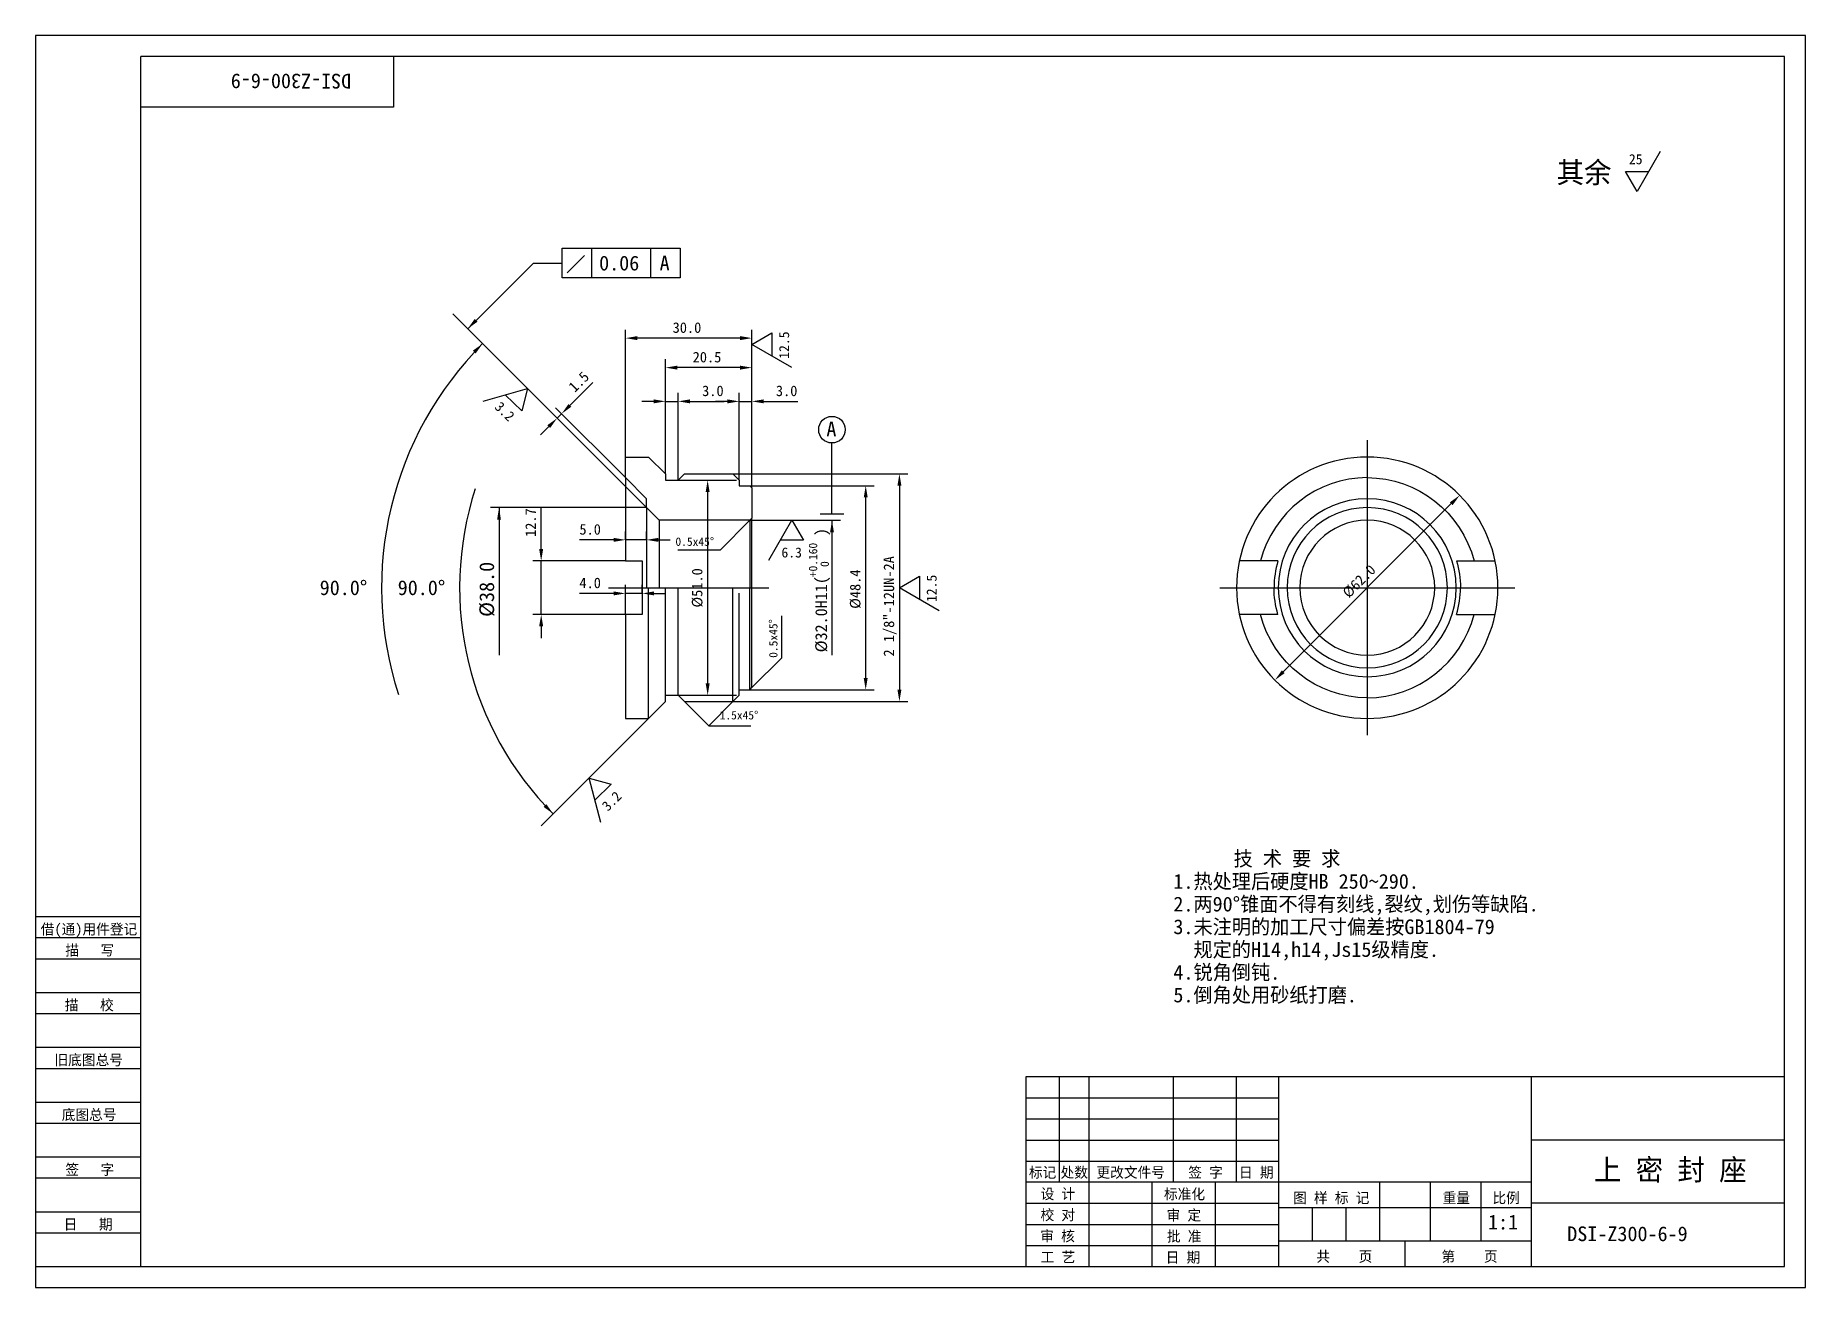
# Model space of a CAD drawing. Header units: metres. Extents: x 0 to 420, y 0 to 297.
import ezdxf

# ---------------------------------------------------------------- set-up
doc = ezdxf.new("R2010")
doc.units = ezdxf.units.M
for name, color, linetype in [('C', 6, 'Continuous'), ('D', 1, 'Continuous'), ('FL', 5, 'Continuous'), ('T', 7, 'Continuous'), ('TL', 4, 'Continuous')]:
    doc.layers.add(name, color=color, linetype=linetype)

# ---------------------------------------------------------------- blocks, each defined once
blk = doc.blocks.new('PIC7')
blk.add_lwpolyline([(3.68, 3.61), (-4.74, -4.69)])
blk = doc.blocks.new('TUKUN3')
at = {"layer": 'FL'}
for p, q in [((420, 297), (0, 297)), ((0, 297), (0, 0)), ((420, 0), (420, 297)), ((0, 78), (25, 78)), ((0, 70), (25, 70)), ((0, 65), (25, 65)), ((0, 57), (25, 57)), ((0, 52), (25, 52)), ((243, 25), (243, 50)), ((250, 5), (250, 50)), ((270, 25), (270, 50)), ((285, 25), (285, 50)), ((0, 44), (25, 44)), ((235, 45), (295, 45)), ((0, 39), (25, 39)), ((235, 40), (295, 40)), ((235, 35), (295, 35)), ((0, 31), (25, 31)), ((235, 30), (295, 30)), ((0, 26), (25, 26)), ((280, 5), (280, 25)), ((0, 18), (25, 18)), ((235, 20), (295, 20)), ((0, 13), (25, 13)), ((235, 15), (295, 15)), ((235, 10), (295, 10)), ((0, 0), (420, 0))]:
    blk.add_line(p, q, dxfattribs=at)
at = {"layer": 'TL'}
for p, q in [((415, 292), (25, 292)), ((25, 5), (25, 292)), ((85, 292), (85, 280)), ((415, 5), (415, 292)), ((85, 280), (25, 280)), ((0, 88), (25, 88)), ((0, 83), (25, 83)), ((415, 50), (235, 50)), ((235, 50), (235, 5)), ((295, 5), (295, 50)), ((355, 5), (355, 50)), ((415, 35), (355, 35)), ((355, 25), (235, 25)), ((265, 5), (265, 25)), ((319, 11), (319, 25)), ((331, 11), (331, 25)), ((343, 11), (343, 25)), ((295, 19), (355, 19)), ((303, 11), (303, 19)), ((311, 11), (311, 19)), ((415, 20), (355, 20)), ((355, 11), (295, 11)), ((325, 5), (325, 11)), ((0, 5), (415, 5))]:
    blk.add_line(p, q, dxfattribs=at)
at = {"layer": 'T'}
for s, p in [('借(通)用件登记', (1.26, 83.76)), ('描   写', (7.09, 78.76)), ('描   校', (6.98, 65.76)), ('旧底图总号', (4.52, 52.76)), ('底图总号', (6.25, 39.76)), ('签   字', (7.1, 26.76)), ('标记', (235.71, 26.07)), ('处数', (243.22, 26.07)), ('更改文件号', (251.75, 26.07)), ('签 字', (273.53, 26.07)), ('日 期', (285.57, 26.07)), ('设 计', (238.5, 20.99)), ('标准化', (267.77, 20.93)), ('图 样 标 记', (298.4, 20.04)), ('重量', (333.88, 20.04)), ('比例', (345.7, 20.04)), ('校 对', (238.48, 15.99)), ('审 定', (268.39, 15.93)), ('日   期', (6.72, 13.76)), ('审 核', (238.41, 10.99)), ('批 准', (268.46, 10.93)), ('工 艺', (238.52, 5.99)), ('日 期', (268.18, 5.93)), ('共    页', (303.91, 6.13)), ('第    页', (333.62, 6.13))]:
    blk.add_text(s, height=2.5, dxfattribs=at).set_placement(p)

msp = doc.modelspace()

# ---------------------------------------------------------------- linework, layer by layer
at = {"layer": 'C'}
for p, q in [((316, 201), (316, 131)), ((136, 166), (174, 166)), ((281, 166), (351, 166))]:
    msp.add_line(p, q, dxfattribs=at)
at = {"layer": 'D'}
for p, q in [((385.46, 269.46), (380, 260)), ((380, 260), (377.27, 264.73)), ((377.27, 264.73), (382.73, 264.73)), ((125, 239.5), (125, 246.5)), ((125, 246.5), (153, 246.5)), ((132, 239.5), (132, 246.5)), ((146, 239.5), (146, 246.5)), ((153, 246.5), (153, 239.5)), ((102.57, 227.43), (118.15, 243)), ((118.15, 243), (125, 243)), ((153, 239.5), (125, 239.5)), ((145, 185), (99.04, 230.96)), ((140, 197), (140, 227.2)), ((170, 189.7), (170, 227.2)), ((167.2, 225.2), (142.8, 225.2)), ((170, 223.7), (174.73, 226.43)), ((179.46, 218.24), (170, 223.7)), ((174.73, 226.43), (174.73, 220.97)), ((149.5, 192.99), (149.5, 220.2)), ((170, 189.7), (170, 220.2)), ((128.81, 211.23), (132.24, 214.66)), ((167.2, 218.2), (152.3, 218.2)), ((106.21, 210.27), (116.72, 213.28)), ((115.39, 207.98), (111.46, 211.78)), ((116.72, 213.28), (115.39, 207.98)), ((126.83, 209.25), (128.81, 211.23)), ((146.7, 210.2), (143.9, 210.2)), ((149.5, 192.99), (149.5, 212.2)), ((149.5, 210.2), (152.5, 210.2)), ((152.5, 191.49), (152.5, 212.2)), ((155.3, 210.2), (158.1, 210.2)), ((158.1, 210.2), (163.43, 210.2)), ((164.2, 210.2), (161.4, 210.2)), ((167, 191.49), (167, 212.2)), ((167, 210.2), (170, 210.2)), ((170, 189.7), (170, 212.2)), ((172.8, 210.2), (175.6, 210.2)), ((175.6, 210.2), (180.93, 210.2)), ((140, 192.12), (123.43, 208.69)), ((123.79, 206.21), (124.85, 207.27)), ((121.81, 204.23), (119.83, 202.25)), ((152.5, 191.5), (161.5, 191.5)), ((165.5, 192.99), (207, 192.99)), ((169.5, 190.2), (199, 190.2)), ((205, 190.19), (205, 141.81)), ((145, 185), (108, 185)), ((110, 185), (110, 150)), ((120, 177.95), (120, 185.18)), ((159.5, 188.7), (159.5, 143.3)), ((197, 144.6), (197, 187.4)), ((335.94, 185.94), (296.06, 146.06)), ((169.5, 182), (162.43, 174.93)), ((169.5, 182), (191, 182)), ((174.04, 172.54), (179.5, 182)), ((179.5, 182), (182.23, 177.27)), ((189, 182), (189, 150)), ((120, 175.15), (120, 177.95)), ((134.4, 177.35), (129.07, 177.35)), ((137.2, 177.35), (134.4, 177.35)), ((140, 177.35), (140, 179.35)), ((145, 177.35), (140, 177.35)), ((145, 177.35), (145, 179.35)), ((147.8, 177.35), (150.6, 177.35)), ((182.23, 177.27), (176.77, 177.27)), ((140, 172.35), (118, 172.35)), ((120, 159.65), (120, 172.35)), ((162.43, 174.93), (152.43, 174.93)), ((205, 166), (209.73, 168.73)), ((209.73, 168.73), (209.73, 163.27)), ((134.4, 164.65), (129.07, 164.65)), ((137.2, 164.65), (134.4, 164.65)), ((140, 159.65), (140, 166.65)), ((144, 164.65), (140, 164.65)), ((144, 164.65), (144, 166.65)), ((146.8, 164.65), (149.6, 164.65)), ((214.46, 160.54), (205, 166)), ((140, 159.65), (118, 159.65)), ((120, 156.85), (120, 154.05)), ((177.07, 149.37), (177.07, 159.37)), ((170, 142.3), (177.07, 149.37)), ((152.5, 140.5), (161.5, 140.5)), ((154, 139.01), (159.75, 133.26)), ((165.5, 139.01), (159.75, 133.26)), ((165.5, 139.01), (207, 139.01)), ((169.5, 141.8), (199, 141.8)), ((145.49, 135), (120.03, 109.54)), ((159.75, 133.26), (169.75, 133.26)), ((134.17, 110.3), (131.35, 120.86)), ((131.35, 120.86), (136.62, 119.44)), ((136.62, 119.44), (132.76, 115.58))]:
    msp.add_line(p, q, dxfattribs=at)
for points in [[(189, 183.5), (189, 200.34)], [(186.2, 183.5), (191.8, 183.5)]]:
    msp.add_lwpolyline(points, dxfattribs=at)
msp.add_circle((189, 203.49), 3.15, dxfattribs=at)
for centre, radius, start, end in [((164, 166), 81.87, 135, 198), ((176.49, 166), 75.84, 162, 225)]:
    msp.add_arc(centre, radius, start, end, dxfattribs=at)
for points in [[(104.22, 229.74), (104.88, 229.08), (102.57, 227.43)], [(104.46, 221.58), (103.8, 222.24), (106.11, 223.89)], [(142.8, 225.67), (142.8, 224.73), (140, 225.2)], [(167.2, 225.67), (167.2, 224.73), (170, 225.2)], [(152.3, 218.67), (152.3, 217.73), (149.5, 218.2)], [(167.2, 218.67), (167.2, 217.73), (170, 218.2)], [(146.7, 210.67), (146.7, 209.73), (149.5, 210.2)], [(155.3, 210.67), (155.3, 209.73), (152.5, 210.2)], [(164.2, 210.67), (164.2, 209.73), (167, 210.2)], [(172.8, 210.67), (172.8, 209.73), (170, 210.2)], [(121.48, 204.56), (122.14, 203.9), (123.79, 206.21)], [(126.5, 209.58), (127.16, 208.92), (124.85, 207.27)], [(159.03, 188.7), (159.97, 188.7), (159.5, 191.5)], [(196.53, 187.4), (197.47, 187.4), (197, 190.2)], [(204.53, 190.19), (205.47, 190.19), (205, 192.99)], [(110.46, 182.12), (110, 185), (109.54, 182.12)], [(336.27, 185.61), (335.61, 186.27), (337.92, 187.92)], [(189.46, 179.12), (189, 182), (188.54, 179.12)], [(137.2, 177.82), (137.2, 176.88), (140, 177.35)], [(147.8, 177.82), (147.8, 176.88), (145, 177.35)], [(119.53, 175.15), (120.47, 175.15), (120, 172.35)], [(137.2, 165.12), (137.2, 164.18), (140, 164.65)], [(146.8, 165.12), (146.8, 164.18), (144, 164.65)], [(119.53, 156.85), (120.47, 156.85), (120, 159.65)], [(159.03, 143.3), (159.97, 143.3), (159.5, 140.5)], [(196.53, 144.6), (197.47, 144.6), (197, 141.8)], [(296.39, 145.73), (295.73, 146.39), (294.08, 144.08)], [(204.53, 141.81), (205.47, 141.81), (205, 139.01)], [(121.21, 114.68), (120.55, 114.02), (122.86, 112.37)]]:
    msp.add_solid(points, dxfattribs=at)
at = {"layer": 'FL'}
for points in [[(154, 191.49), (166.37, 191.49)], [(154, 140.51), (166.37, 140.51)]]:
    msp.add_lwpolyline(points, dxfattribs=at)
at = {"layer": 'TL'}
for points in [[(140, 192.12), (140, 197), (145.49, 197), (149.5, 192.99), (149.5, 191.5), (152.5, 191.5), (152.5, 191.49), (154, 192.99), (165.5, 192.99), (167, 191.49), (167, 190.2), (169.5, 190.2), (170, 189.7), (170, 182.5), (169.5, 182), (148, 182), (145, 185), (145, 187.12), (140, 192.12)], [(140, 192.12), (140, 172.35), (144, 172.35), (144, 159.65), (140, 159.65), (140, 135), (145.49, 135), (149.5, 139.01), (149.5, 140.5), (152.5, 140.5), (152.5, 140.51), (154, 139.01), (165.5, 139.01), (167, 140.51), (167, 141.8), (169.5, 141.8), (170, 142.3), (170, 182.5)], [(145, 185), (145, 166)], [(148, 182), (148, 166)], [(169.5, 182), (169.5, 166)], [(294.81, 172.35), (285.66, 172.35)], [(337.19, 172.35), (346.34, 172.35)], [(145.49, 135), (145.49, 166)], [(149.5, 140.5), (149.5, 166)], [(152.5, 140.5), (152.5, 166)], [(165.5, 139.01), (165.5, 166)], [(167, 140.51), (167, 164.71)], [(169.5, 141.8), (169.5, 166)], [(294.81, 159.65), (285.66, 159.65)], [(337.19, 159.65), (346.34, 159.65)]]:
    msp.add_lwpolyline(points, dxfattribs=at)
for points in [[(285, 166, 1), (347, 166, 1)], [(294.88, 166, 1), (337.12, 166, 1)], [(297, 166, 1), (335, 166, 1)], [(300, 166, 1), (332, 166, 1)]]:
    msp.add_lwpolyline(points, format="xyb", close=True, dxfattribs=at)
for points in [[(316, 192.12, 0.34), (290.66, 172.35, 0.34)], [(316, 192.12, -0.34), (341.34, 172.35, -0.34)], [(294.81, 172.35, 0.07), (293.88, 166, 0.07)], [(337.19, 172.35, -0.07), (338.12, 166, -0.07)], [(294.81, 159.65, -0.07), (293.88, 166, -0.07)], [(337.19, 159.65, 0.07), (338.12, 166, 0.07)], [(316, 139.88, -0.34), (290.66, 159.65, -0.34)], [(316, 139.88, 0.34), (341.34, 159.65, 0.34)]]:
    msp.add_lwpolyline(points, format="xyb", dxfattribs=at)

# ---------------------------------------------------------------- block references
at = {"layer": 'D', "xscale": 0.49, "yscale": 0.49, "zscale": 0.49}
msp.add_blockref('PIC7', (128.5, 243), dxfattribs=at)
at = {"layer": 'T'}
msp.add_blockref('TUKUN3', (0, 0), dxfattribs=at)

# ---------------------------------------------------------------- texts
at = {"layer": 'D'}
for s, height, rotation, p in [('DSI-Z300-6-9', 3.5, 180, (74.93, 287.89)), ('12.5', 2.38, 90, (178.83, 220.3)), ('1.5', 2.5, 45, (127.99, 212.18)), ('3.2', 2.38, 316, (108.79, 208.66)), ('12.7', 2.5, 90, (118.75, 178.04)), ('+0.160', 2, 90, (185.5, 168.49)), ('%%c32.0H11(     )', 2.8, 90, (187.83, 150.67)), ('2 1/8%%034-12UN-2A', 2.5, 90, (203.75, 149.68)), ('%%c38.0', 3.5, 90, (108.83, 159.08)), ('%%C51.0', 2.5, 90, (158.25, 161.3)), ('0', 2, 90, (188.26, 170.93)), ('%%C48.4', 2.5, 90, (195.75, 161)), ('12.5', 2.38, 90, (213.83, 162.6)), ('%%C62.0', 2.5, 45, (311.62, 163.39)), ('0.5x45%%d', 2, 90, (176.07, 149.37)), ('3.2', 2.38, 45, (135.83, 112.85))]:
    msp.add_text(s, height=height, rotation=rotation, dxfattribs=at).set_placement(p)
for s, height, p in [('25', 2.38, (378.07, 266.45)), ('其余', 5, (360.94, 262)), ('0.06', 3.5, (133.75, 241.25)), ('A', 3.5, (148.1, 241.25)), ('30.0', 2.5, (151.19, 226.45)), ('20.5', 2.5, (155.94, 219.45)), ('3.0', 2.5, (158.19, 211.45)), ('3.0', 2.5, (175.69, 211.45)), ('A', 3.5, (187.67, 201.9)), ('5.0', 2.5, (129.07, 178.6)), ('0.5x45%%d', 2, (151.86, 175.93)), ('6.3', 2.38, (177.01, 173.17)), ('4.0', 2.5, (129.07, 165.9)), ('90.0%%d', 3.5, (67.45, 164.25)), ('90.0%%d', 3.5, (85.96, 164.25)), ('1.5x45%%d', 2, (162.35, 134.76)), ('      技 术 要 求', 3.5, (270, 100)), ('1.热处理后硬度HB 250~290.', 3.5, (270, 94.61)), ('2.两90%%d锥面不得有刻线,裂纹,划伤等缺陷.', 3.5, (270, 89.22)), ('3.未注明的加工尺寸偏差按GB1804-79', 3.5, (270, 83.83)), ('  规定的H14,h14,Js15级精度.', 3.5, (270, 78.44)), ('4.锐角倒钝.', 3.5, (270, 73.05)), ('5.倒角处用砂纸打磨.', 3.5, (270, 67.66)), ('上 密 封 座', 5, (369.8, 25.45)), ('1:1', 3.5, (344.65, 13.78)), ('DSI-Z300-6-9', 3.5, (363.45, 11.01))]:
    msp.add_text(s, height=height, dxfattribs=at).set_placement(p)

doc.saveas('drawing.dxf')
